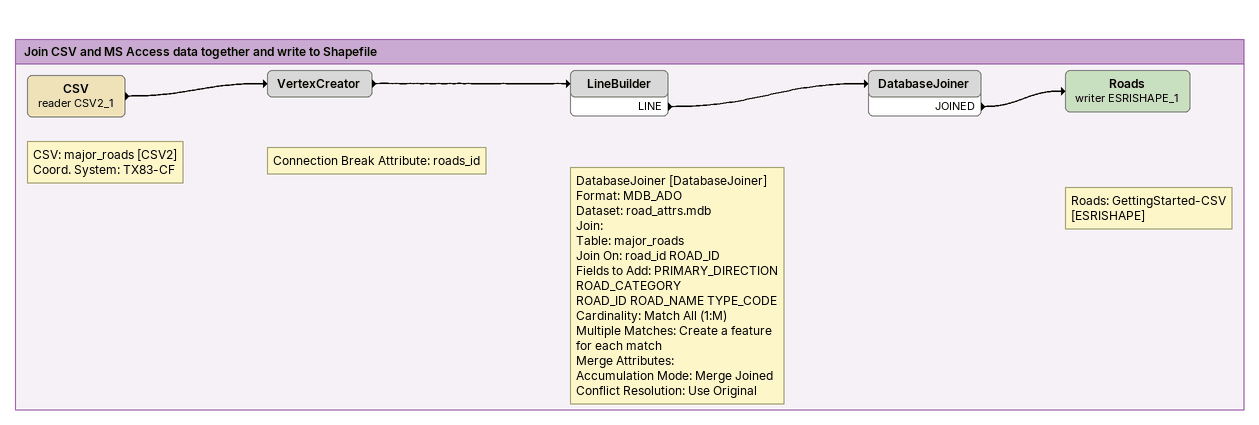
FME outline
Bookmark: Join CSV and MS Access data together and write to Shapefile
Note: CSV: major_roads [CSV2] / Coord. System: TX83-CF
CSV (reader CSV2_1)
    -> VertexCreator
VertexCreator
    -> LineBuilder
Note: Connection Break Attribute: roads_id
LineBuilder
    LINE -> DatabaseJoiner
Note: DatabaseJoiner [DatabaseJoiner] / Format: MDB_ADO / Dataset: road_attrs.mdb / Join: / Table: major_roads / Join On: road_id ROAD_ID / Fields to Add: PRIMARY_DIRECTION ROAD_CATEGORY / ROAD_ID ROAD_NAME TYPE_CODE / Cardinality: Match All (1:M) / Multiple Matches: Create a feature for each match / Merge Attributes: / Accumulation Mode: Merge Joined / Conflict Resolution: Use Original
DatabaseJoiner
    JOINED -> Roads (writer ESRISHAPE_1)
Note: Roads: GettingStarted-CSV [ESRISHAPE]
Roads (writer ESRISHAPE_1)
